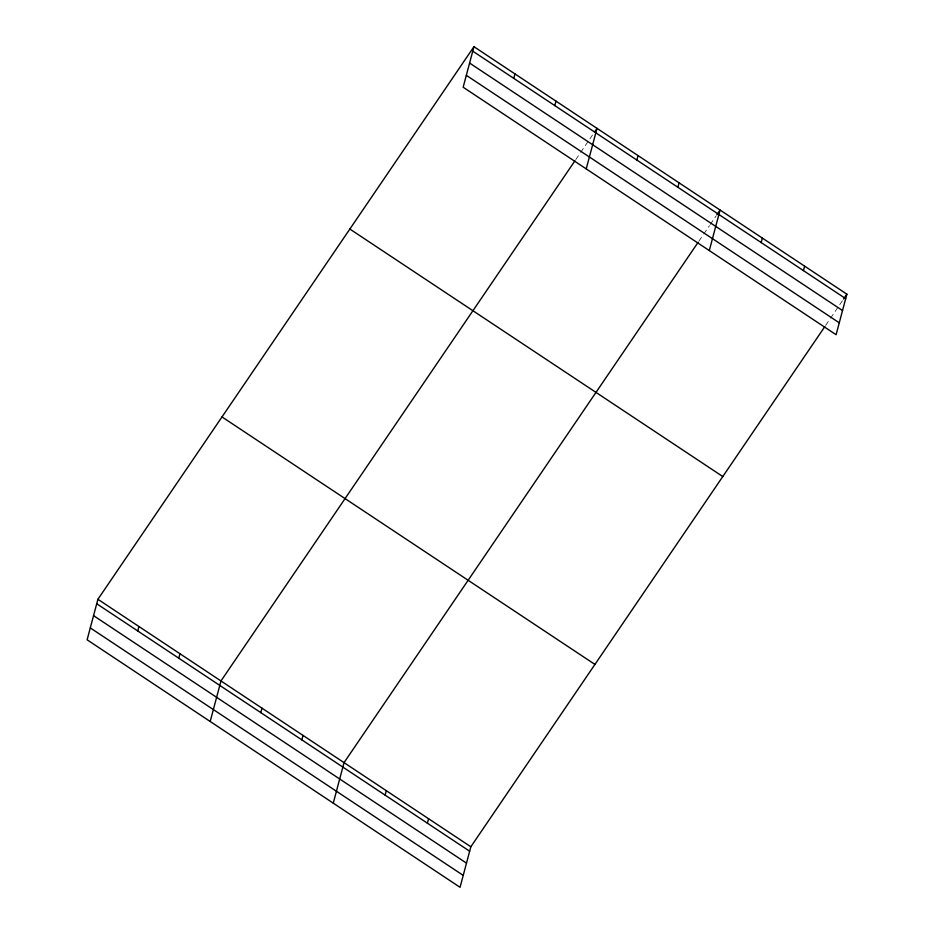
<?xml version="1.0" encoding="UTF-8"?>
<svg xmlns="http://www.w3.org/2000/svg" width="934" height="934" viewBox="0 0 934 934"><rect width="100%" height="100%" fill="white"/><g stroke="black" fill="none" stroke-linecap="round" stroke-linejoin="round"><path stroke-width="0.7" stroke-dasharray="4.67 3.5" d="M575.788 159.562L579.862 153.561M580.679 152.37L592.927 134.368M698.854 241.241L702.94 235.24M703.757 234.037L709.466 225.643M710.284 224.44L716.004 216.046M825.656 325.382L829.731 319.381M830.548 318.19L842.795 300.188"/><path stroke-width="1.4" d="M473.947 46.7L463.159 87.224L836.093 334.711L846.881 294.187L473.947 46.7L97.907 599.289L87.119 639.813L460.053 887.3L470.841 846.776L824.839 326.585M137.742 630.964L138.921 626.516M178.768 658.19L179.947 653.742M210.185 721.48L220.973 680.956L574.97 160.765M260.808 712.63L261.999 708.182M301.834 739.856L303.013 735.408M513.782 78.374L514.961 73.926M333.263 803.158L344.039 762.634L698.037 242.431M554.808 105.6L555.987 101.152M385.123 795.126L386.302 790.678M586.225 168.891L597.013 128.367L594.561 131.974M427.387 823.181L428.578 818.733M636.848 160.041L638.039 155.593M677.874 187.267L679.053 182.819M709.303 250.569L720.079 210.045L716.81 214.843M761.163 242.548L762.342 238.088M803.427 270.591L804.618 266.143M843.612 298.997L846.881 294.187M472.756 51.148L845.69 298.647M469.592 63.057L842.526 310.543M466.323 75.315L839.269 322.814M349.853 229.052L722.788 476.55M222 416.938L594.935 664.424M97.907 599.289L470.841 846.776M96.716 603.738L469.65 851.224M93.552 615.646L466.486 863.133M90.283 627.905L463.229 875.391"/></g></svg>
